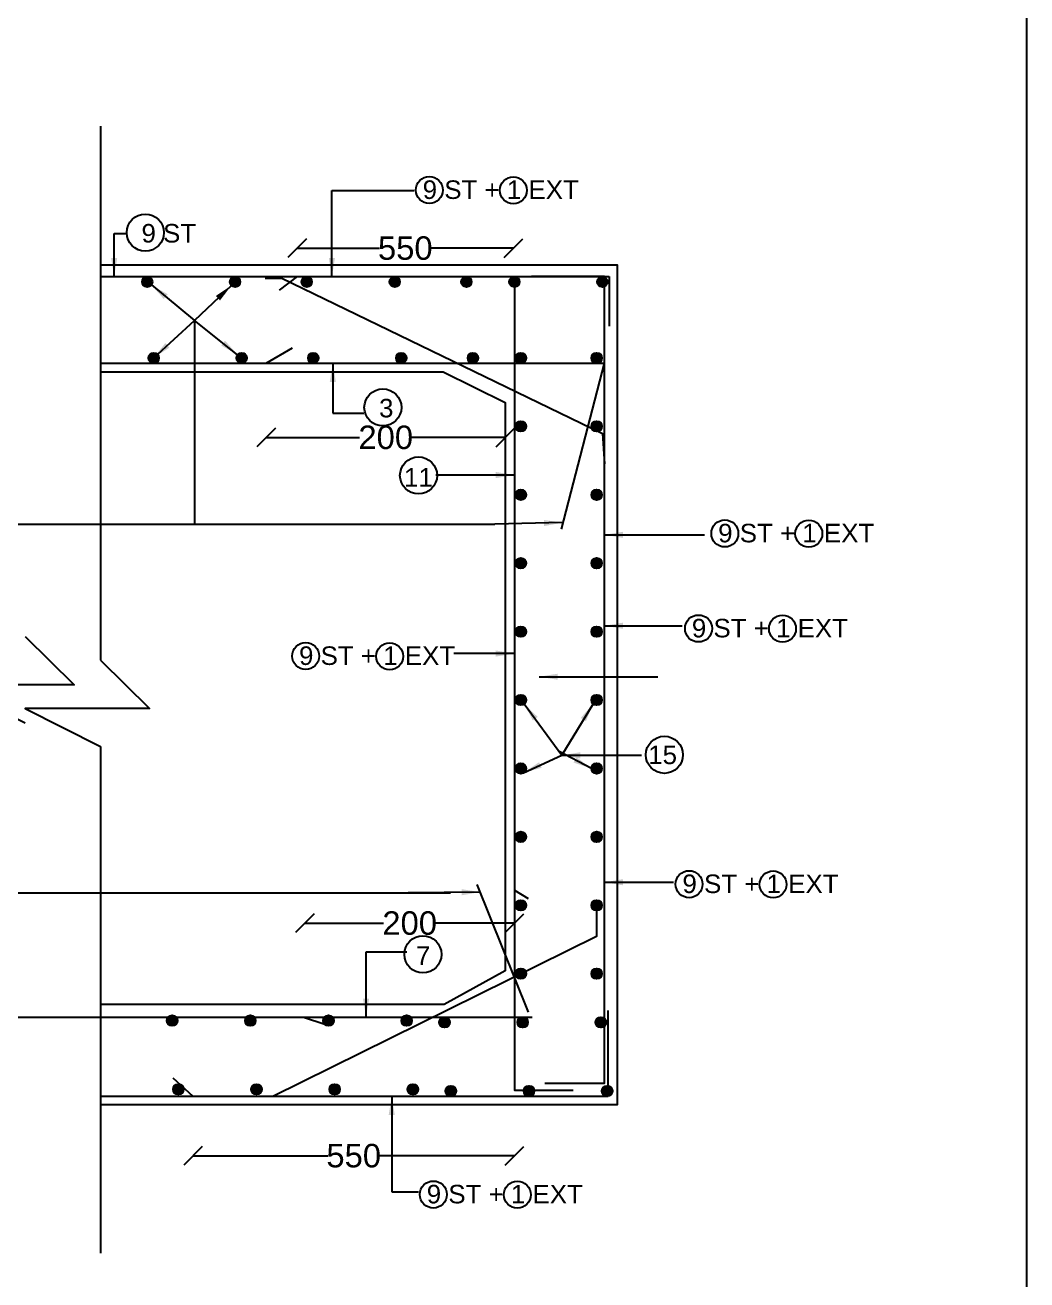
# Model space of a CAD drawing. Header units: millimetres. Extents: x 5124 to 6568637, y 2311 to 91879094.
# Drawn here: x 3717844 to 3722970, y 45943575 to 45949994 of the extents above; entities that cross this region are included whole.
import ezdxf

# ---------------------------------------------------------------- set-up
doc = ezdxf.new("R2010")
doc.units = ezdxf.units.MM
doc.header["$MEASUREMENT"] = 0
for name, color, linetype in [('DIMENSION', 7, 'Continuous'), ('DRAWING', 7, 'Continuous'), ('TEXT', 7, 'Continuous')]:
    doc.layers.add(name, color=color, linetype=linetype)
doc.styles.get("Standard").update_dxf_attribs({"font": 'arial.ttf', "height": 120})
doc.dimstyles.get("Standard").update_dxf_attribs({"dimtxt": 200, "dimasz": 110, "dimexe": 0.18, "dimexo": 0.0625, "dimgap": 0.09, "dimtad": 0, "dimtih": 1, "dimtoh": 1, "dimdec": 0, "dimzin": 0, "dimdsep": 46, "dimtxsty": 'Standard', "dimblk": 'OBLIQUE', "dimcen": 0.09, "dimse1": 1, "dimse2": 1, "dimadec": 0, "dimazin": 0, "dimtfac": 1, "dimtdec": 0, "dimtofl": 0, "dimtmove": 0, "dimatfit": 3, "dimfxl": 1, "dimtolj": 1, "dimtzin": 0, "dimarcsym": 0})

# ---------------------------------------------------------------- blocks, each defined once
blk = doc.blocks.new('_Oblique')
at = {"color": 0, "linetype": 'ByBlock', "lineweight": -2}
blk.add_line((-0.5, -0.5), (0.5, 0.5), dxfattribs=at)
blk = doc.blocks.new('*D145')
at = {"layer": 'Defpoints', "color": 0, "linetype": 'Continuous', "transparency": 16777216}
for p in [(3718703.6, 45944513.5), (3720348, 45944513.5), (3720348, 45944209.6)]:
    blk.add_point(p, dxfattribs=at)
at = {"layer": 'DIMENSION', "color": 0, "linetype": 'Continuous', "lineweight": -2, "transparency": 16777216}
for p, q in [((3718703.6, 45944209.6), (3719393.4, 45944209.6)), ((3720348, 45944209.6), (3719658.3, 45944209.6))]:
    blk.add_line(p, q, dxfattribs=at)
at = {"layer": 'DIMENSION', "color": 0, "linetype": 'Continuous', "lineweight": -2, "transparency": 16777216, "xscale": 95, "yscale": 95, "zscale": 95, "rotation": 180}
blk.add_blockref('_Oblique', (3718703.6, 45944209.6), dxfattribs=at)
at = {"layer": 'DIMENSION', "color": 0, "linetype": 'Continuous', "lineweight": -2, "transparency": 16777216, "xscale": 95, "yscale": 95, "zscale": 95}
blk.add_blockref('_Oblique', (3720348, 45944209.6), dxfattribs=at)
at = {"layer": 'DIMENSION', "color": 0, "linetype": 'Continuous', "transparency": 16777216, "insert": (3719525.8, 45944209.6), "char_height": 120, "attachment_point": 5}
blk.add_mtext('\\A1;550', dxfattribs=at)
blk = doc.blocks.new('*D146')
at = {"layer": 'Defpoints', "color": 0, "linetype": 'Continuous', "transparency": 16777216}
for p in [(3719276.3, 45945401.9), (3719276.3, 45945399.6), (3720348, 45945401.9)]:
    blk.add_point(p, dxfattribs=at)
at = {"layer": 'DIMENSION', "color": 0, "linetype": 'Continuous', "lineweight": -2, "transparency": 16777216}
for p, q in [((3719276.3, 45945399.6), (3719678.7, 45945399.6)), ((3720348, 45945399.6), (3719945.7, 45945399.6))]:
    blk.add_line(p, q, dxfattribs=at)
at = {"layer": 'DIMENSION', "color": 0, "linetype": 'Continuous', "lineweight": -2, "transparency": 16777216, "xscale": 95, "yscale": 95, "zscale": 95, "rotation": 180}
blk.add_blockref('_Oblique', (3719276.3, 45945399.6), dxfattribs=at)
at = {"layer": 'DIMENSION', "color": 0, "linetype": 'Continuous', "lineweight": -2, "transparency": 16777216, "xscale": 95, "yscale": 95, "zscale": 95}
blk.add_blockref('_Oblique', (3720348, 45945399.6), dxfattribs=at)
at = {"layer": 'DIMENSION', "color": 0, "linetype": 'Continuous', "transparency": 16777216, "insert": (3719812.2, 45945399.6), "char_height": 120, "attachment_point": 5}
blk.add_mtext('\\A1;200', dxfattribs=at)
blk = doc.blocks.new('*D147')
at = {"layer": 'Defpoints', "color": 0, "linetype": 'Continuous', "transparency": 16777216}
for p in [(3719077.8, 45948263.9), (3719077.8, 45947884.5), (3720301.6, 45947891.2)]:
    blk.add_point(p, dxfattribs=at)
at = {"layer": 'DIMENSION', "color": 0, "linetype": 'Continuous', "lineweight": -2, "transparency": 16777216}
for p, q in [((3719077.8, 45947884.5), (3719556.2, 45947884.5)), ((3720301.6, 45947884.5), (3719823.2, 45947884.5))]:
    blk.add_line(p, q, dxfattribs=at)
at = {"layer": 'DIMENSION', "color": 0, "linetype": 'Continuous', "lineweight": -2, "transparency": 16777216, "xscale": 95, "yscale": 95, "zscale": 95, "rotation": 180}
blk.add_blockref('_Oblique', (3719077.8, 45947884.5), dxfattribs=at)
at = {"layer": 'DIMENSION', "color": 0, "linetype": 'Continuous', "lineweight": -2, "transparency": 16777216, "xscale": 95, "yscale": 95, "zscale": 95}
blk.add_blockref('_Oblique', (3720301.6, 45947884.5), dxfattribs=at)
at = {"layer": 'DIMENSION', "color": 0, "linetype": 'Continuous', "transparency": 16777216, "insert": (3719689.7, 45947884.5), "char_height": 120, "attachment_point": 5}
blk.add_mtext('\\A1;200', dxfattribs=at)
blk = doc.blocks.new('*D148')
at = {"layer": 'Defpoints', "color": 0, "linetype": 'Continuous', "transparency": 16777216}
for p in [(3720343.2, 45948852.8), (3719236.2, 45948768.5), (3720343.2, 45948768.5)]:
    blk.add_point(p, dxfattribs=at)
at = {"layer": 'DIMENSION', "color": 0, "linetype": 'Continuous', "lineweight": -2, "transparency": 16777216}
for p, q in [((3719236.2, 45948852.8), (3719657.2, 45948852.8)), ((3720343.2, 45948852.8), (3719922.1, 45948852.8))]:
    blk.add_line(p, q, dxfattribs=at)
at = {"layer": 'DIMENSION', "color": 0, "linetype": 'Continuous', "lineweight": -2, "transparency": 16777216, "xscale": 95, "yscale": 95, "zscale": 95, "rotation": 180}
blk.add_blockref('_Oblique', (3719236.2, 45948852.8), dxfattribs=at)
at = {"layer": 'DIMENSION', "color": 0, "linetype": 'Continuous', "lineweight": -2, "transparency": 16777216, "xscale": 95, "yscale": 95, "zscale": 95}
blk.add_blockref('_Oblique', (3720343.2, 45948852.8), dxfattribs=at)
at = {"layer": 'DIMENSION', "color": 0, "linetype": 'Continuous', "transparency": 16777216, "insert": (3719789.7, 45948852.8), "char_height": 120, "attachment_point": 5}
blk.add_mtext('\\A1;550', dxfattribs=at)

msp = doc.modelspace()

# ---------------------------------------------------------------- hatches: boundary and pattern name
at = {"layer": 'DRAWING', "linetype": 'Continuous'}
for points in [[(3718442.8, 45948681.6, 1), (3718495.5, 45948681.6, 1)], [(3718442.8, 45948680.6, 1), (3718495.5, 45948680.6, 1)], [(3718892.8, 45948681.6, 1), (3718945.5, 45948681.6, 1)], [(3718892.8, 45948680.6, 1), (3718945.5, 45948680.6, 1)], [(3719259.3, 45948681.6, 1), (3719312, 45948681.6, 1)], [(3719259.3, 45948680.6, 1), (3719312, 45948680.6, 1)], [(3719709.3, 45948681.6, 1), (3719762, 45948681.6, 1)], [(3719709.3, 45948680.6, 1), (3719762, 45948680.6, 1)], [(3720076.1, 45948681.6, 1), (3720128.8, 45948681.6, 1)], [(3720076.1, 45948680.6, 1), (3720128.8, 45948680.6, 1)], [(3720321.7, 45948681.6, 1), (3720374.4, 45948681.6, 1)], [(3720321.7, 45948680.6, 1), (3720374.4, 45948680.6, 1)], [(3720771.7, 45948681.6, 1), (3720824.4, 45948681.6, 1)], [(3720771.7, 45948680.6, 1), (3720824.4, 45948680.6, 1)], [(3718476.3, 45948291.7, 1), (3718529, 45948291.7, 1)], [(3718476.3, 45948290.7, 1), (3718529, 45948290.7, 1)], [(3718926.3, 45948291.7, 1), (3718979, 45948291.7, 1)], [(3718926.3, 45948290.7, 1), (3718979, 45948290.7, 1)], [(3719292.8, 45948291.7, 1), (3719345.5, 45948291.7, 1)], [(3719292.8, 45948290.7, 1), (3719345.5, 45948290.7, 1)], [(3719742.8, 45948291.7, 1), (3719795.5, 45948291.7, 1)], [(3719742.8, 45948290.7, 1), (3719795.5, 45948290.7, 1)], [(3720109.5, 45948291.7, 1), (3720162.2, 45948291.7, 1)], [(3720109.5, 45948290.7, 1), (3720162.2, 45948290.7, 1)], [(3720354.1, 45948291.7, 1), (3720406.8, 45948291.7, 1)], [(3720354.1, 45948290.7, 1), (3720406.8, 45948290.7, 1)], [(3720355.1, 45948291.7, 1), (3720407.8, 45948291.7, 1)], [(3720355.1, 45948290.7, 1), (3720407.8, 45948290.7, 1)], [(3720742.1, 45948291.7, 1), (3720794.8, 45948291.7, 1)], [(3720742.1, 45948290.7, 1), (3720794.8, 45948290.7, 1)], [(3720743.1, 45948291.7, 1), (3720795.8, 45948291.7, 1)], [(3720743.1, 45948290.7, 1), (3720795.8, 45948290.7, 1)], [(3720354.1, 45947941.7, 1), (3720406.8, 45947941.7, 1)], [(3720354.1, 45947940.7, 1), (3720406.8, 45947940.7, 1)], [(3720355.1, 45947941.7, 1), (3720407.8, 45947941.7, 1)], [(3720355.1, 45947940.7, 1), (3720407.8, 45947940.7, 1)], [(3720742.1, 45947941.7, 1), (3720794.8, 45947941.7, 1)], [(3720742.1, 45947940.7, 1), (3720794.8, 45947940.7, 1)], [(3720743.1, 45947941.7, 1), (3720795.8, 45947941.7, 1)], [(3720743.1, 45947940.7, 1), (3720795.8, 45947940.7, 1)], [(3720354.1, 45947591.7, 1), (3720406.8, 45947591.7, 1)], [(3720355.1, 45947591.7, 1), (3720407.8, 45947591.7, 1)], [(3720742.1, 45947591.7, 1), (3720794.8, 45947591.7, 1)], [(3720743.1, 45947591.7, 1), (3720795.8, 45947591.7, 1)], [(3720354.1, 45947590.7, 1), (3720406.8, 45947590.7, 1)], [(3720355.1, 45947590.7, 1), (3720407.8, 45947590.7, 1)], [(3720742.1, 45947590.7, 1), (3720794.8, 45947590.7, 1)], [(3720743.1, 45947590.7, 1), (3720795.8, 45947590.7, 1)], [(3720354.1, 45947241.7, 1), (3720406.8, 45947241.7, 1)], [(3720354.1, 45947240.7, 1), (3720406.8, 45947240.7, 1)], [(3720355.1, 45947241.7, 1), (3720407.8, 45947241.7, 1)], [(3720355.1, 45947240.7, 1), (3720407.8, 45947240.7, 1)], [(3720742.1, 45947241.7, 1), (3720794.8, 45947241.7, 1)], [(3720742.1, 45947240.7, 1), (3720794.8, 45947240.7, 1)], [(3720743.1, 45947241.7, 1), (3720795.8, 45947241.7, 1)], [(3720743.1, 45947240.7, 1), (3720795.8, 45947240.7, 1)], [(3720354.1, 45946891.7, 1), (3720406.8, 45946891.7, 1)], [(3720354.1, 45946890.7, 1), (3720406.8, 45946890.7, 1)], [(3720355.1, 45946891.7, 1), (3720407.8, 45946891.7, 1)], [(3720355.1, 45946890.7, 1), (3720407.8, 45946890.7, 1)], [(3720742.1, 45946891.7, 1), (3720794.8, 45946891.7, 1)], [(3720742.1, 45946890.7, 1), (3720794.8, 45946890.7, 1)], [(3720743.1, 45946891.7, 1), (3720795.8, 45946891.7, 1)], [(3720743.1, 45946890.7, 1), (3720795.8, 45946890.7, 1)], [(3720354.1, 45946541.7, 1), (3720406.8, 45946541.7, 1)], [(3720354.1, 45946540.7, 1), (3720406.8, 45946540.7, 1)], [(3720355.1, 45946541.7, 1), (3720407.8, 45946541.7, 1)], [(3720355.1, 45946540.7, 1), (3720407.8, 45946540.7, 1)], [(3720742.1, 45946541.7, 1), (3720794.8, 45946541.7, 1)], [(3720742.1, 45946540.7, 1), (3720794.8, 45946540.7, 1)], [(3720743.1, 45946541.7, 1), (3720795.8, 45946541.7, 1)], [(3720743.1, 45946540.7, 1), (3720795.8, 45946540.7, 1)], [(3720354.1, 45946191.7, 1), (3720406.8, 45946191.7, 1)], [(3720354.1, 45946190.7, 1), (3720406.8, 45946190.7, 1)], [(3720355.1, 45946191.7, 1), (3720407.8, 45946191.7, 1)], [(3720355.1, 45946190.7, 1), (3720407.8, 45946190.7, 1)], [(3720742.1, 45946191.7, 1), (3720794.8, 45946191.7, 1)], [(3720742.1, 45946190.7, 1), (3720794.8, 45946190.7, 1)], [(3720743.1, 45946191.7, 1), (3720795.8, 45946191.7, 1)], [(3720743.1, 45946190.7, 1), (3720795.8, 45946190.7, 1)], [(3720354.1, 45945841.7, 1), (3720406.8, 45945841.7, 1)], [(3720354.1, 45945840.7, 1), (3720406.8, 45945840.7, 1)], [(3720355.1, 45945841.7, 1), (3720407.8, 45945841.7, 1)], [(3720355.1, 45945840.7, 1), (3720407.8, 45945840.7, 1)], [(3720742.1, 45945841.7, 1), (3720794.8, 45945841.7, 1)], [(3720742.1, 45945840.7, 1), (3720794.8, 45945840.7, 1)], [(3720743.1, 45945841.7, 1), (3720795.8, 45945841.7, 1)], [(3720743.1, 45945840.7, 1), (3720795.8, 45945840.7, 1)], [(3720354.1, 45945491.7, 1), (3720406.8, 45945491.7, 1)], [(3720354.1, 45945490.7, 1), (3720406.8, 45945490.7, 1)], [(3720355.1, 45945491.7, 1), (3720407.8, 45945491.7, 1)], [(3720355.1, 45945490.7, 1), (3720407.8, 45945490.7, 1)], [(3720742.1, 45945491.7, 1), (3720794.8, 45945491.7, 1)], [(3720742.1, 45945490.7, 1), (3720794.8, 45945490.7, 1)], [(3720743.1, 45945491.7, 1), (3720795.8, 45945491.7, 1)], [(3720743.1, 45945490.7, 1), (3720795.8, 45945490.7, 1)], [(3720354.1, 45945141.7, 1), (3720406.8, 45945141.7, 1)], [(3720354.1, 45945140.7, 1), (3720406.8, 45945140.7, 1)], [(3720355.1, 45945141.7, 1), (3720407.8, 45945141.7, 1)], [(3720355.1, 45945140.7, 1), (3720407.8, 45945140.7, 1)], [(3720742.1, 45945141.7, 1), (3720794.8, 45945141.7, 1)], [(3720742.1, 45945140.7, 1), (3720794.8, 45945140.7, 1)], [(3720743.1, 45945141.7, 1), (3720795.8, 45945141.7, 1)], [(3720743.1, 45945140.7, 1), (3720795.8, 45945140.7, 1)], [(3718570, 45944901.8, 1), (3718622.7, 45944901.8, 1)], [(3718570, 45944900.8, 1), (3718622.7, 45944900.8, 1)], [(3718571, 45944901.8, 1), (3718623.7, 45944901.8, 1)], [(3718571, 45944900.8, 1), (3718623.7, 45944900.8, 1)], [(3718970, 45944901.8, 1), (3719022.7, 45944901.8, 1)], [(3718970, 45944900.8, 1), (3719022.7, 45944900.8, 1)], [(3718971, 45944901.8, 1), (3719023.7, 45944901.8, 1)], [(3718971, 45944900.8, 1), (3719023.7, 45944900.8, 1)], [(3719370, 45944901.8, 1), (3719422.7, 45944901.8, 1)], [(3719370, 45944900.8, 1), (3719422.7, 45944900.8, 1)], [(3719371, 45944901.8, 1), (3719423.7, 45944901.8, 1)], [(3719371, 45944900.8, 1), (3719423.7, 45944900.8, 1)], [(3719770, 45944901.8, 1), (3719822.7, 45944901.8, 1)], [(3719770, 45944900.8, 1), (3719822.7, 45944900.8, 1)], [(3719771, 45944901.8, 1), (3719823.7, 45944901.8, 1)], [(3719771, 45944900.8, 1), (3719823.7, 45944900.8, 1)], [(3719963.8, 45944893, 1), (3720016.5, 45944893, 1)], [(3719963.8, 45944892, 1), (3720016.5, 45944892, 1)], [(3719964.8, 45944893, 1), (3720017.5, 45944893, 1)], [(3719964.8, 45944892, 1), (3720017.5, 45944892, 1)], [(3720363.8, 45944893, 1), (3720416.5, 45944893, 1)], [(3720363.8, 45944892, 1), (3720416.5, 45944892, 1)], [(3720364.8, 45944893, 1), (3720417.5, 45944893, 1)], [(3720364.8, 45944892, 1), (3720417.5, 45944892, 1)], [(3720763.8, 45944893, 1), (3720816.5, 45944893, 1)], [(3720763.8, 45944892, 1), (3720816.5, 45944892, 1)], [(3720764.8, 45944893, 1), (3720817.5, 45944893, 1)], [(3720764.8, 45944892, 1), (3720817.5, 45944892, 1)], [(3718601.9, 45944550.4, 1), (3718654.6, 45944550.4, 1)], [(3718601.9, 45944549.4, 1), (3718654.6, 45944549.4, 1)], [(3718602.9, 45944550.4, 1), (3718655.6, 45944550.4, 1)], [(3718602.9, 45944549.4, 1), (3718655.6, 45944549.4, 1)], [(3719001.9, 45944550.4, 1), (3719054.6, 45944550.4, 1)], [(3719001.9, 45944549.4, 1), (3719054.6, 45944549.4, 1)], [(3719002.9, 45944550.4, 1), (3719055.6, 45944550.4, 1)], [(3719002.9, 45944549.4, 1), (3719055.6, 45944549.4, 1)], [(3719401.9, 45944550.4, 1), (3719454.6, 45944550.4, 1)], [(3719401.9, 45944549.4, 1), (3719454.6, 45944549.4, 1)], [(3719402.9, 45944550.4, 1), (3719455.6, 45944550.4, 1)], [(3719402.9, 45944549.4, 1), (3719455.6, 45944549.4, 1)], [(3719801.9, 45944550.4, 1), (3719854.6, 45944550.4, 1)], [(3719801.9, 45944549.4, 1), (3719854.6, 45944549.4, 1)], [(3719802.9, 45944550.4, 1), (3719855.6, 45944550.4, 1)], [(3719802.9, 45944549.4, 1), (3719855.6, 45944549.4, 1)], [(3719995.7, 45944541.6, 1), (3720048.4, 45944541.6, 1)], [(3719995.7, 45944540.6, 1), (3720048.4, 45944540.6, 1)], [(3719996.7, 45944541.6, 1), (3720049.4, 45944541.6, 1)], [(3719996.7, 45944540.6, 1), (3720049.4, 45944540.6, 1)], [(3720395.7, 45944541.6, 1), (3720448.4, 45944541.6, 1)], [(3720395.7, 45944540.6, 1), (3720448.4, 45944540.6, 1)], [(3720396.7, 45944541.6, 1), (3720449.4, 45944541.6, 1)], [(3720396.7, 45944540.6, 1), (3720449.4, 45944540.6, 1)], [(3720795.7, 45944541.6, 1), (3720848.4, 45944541.6, 1)], [(3720795.7, 45944540.6, 1), (3720848.4, 45944540.6, 1)], [(3720796.7, 45944541.6, 1), (3720849.4, 45944541.6, 1)], [(3720796.7, 45944540.6, 1), (3720849.4, 45944540.6, 1)]]:
    msp.add_hatch(color=256, dxfattribs=at).paths.add_polyline_path(points)

# ---------------------------------------------------------------- linework, layer by layer
at = {"layer": 'DIMENSION', "linetype": 'Continuous'}
for centre, radius in [((3719912.9, 45949150.3), 69), ((3720342.6, 45949149.1), 69), ((3718459.4, 45948932.7), 94.9), ((3719675, 45948038.2), 94.9), ((3719857.4, 45947690.3), 94.9), ((3721424.7, 45947393.4), 69), ((3721854.4, 45947392.2), 69), ((3721290.2, 45946907.2), 69), ((3721719.9, 45946906), 69), ((3719280.1, 45946766.1), 69), ((3719709.8, 45946764.9), 69), ((3721115.5, 45946261.1), 94.9), ((3721242, 45945599.1), 69), ((3721671.7, 45945597.9), 69), ((3719879.9, 45945240.1), 94.9), ((3719933.6, 45944011.5), 69), ((3720363.3, 45944010.3), 69)]:
    msp.add_circle(centre, radius, dxfattribs=at)
at = {"layer": 'DRAWING', "linetype": 'Continuous'}
for p, q in [((3718229.5, 45949476.7), (3718229.5, 45946745.5)), ((3718229.5, 45948707.9), (3720833.5, 45948707.9)), ((3718229.5, 45946303.8), (3718229.5, 45943711)), ((3720827.8, 45944513.5), (3718229.5, 45944513.5))]:
    msp.add_line(p, q, dxfattribs=at)
msp.add_lwpolyline([(3722970.4, 45956413.9), (3687078.7, 45956413.9), (3687078.7, 45931147.2), (3722970.4, 45931147.2)], close=True, dxfattribs=at)
for points in [[(3718229.5, 45948768.5), (3720874.5, 45948768.5), (3720874.5, 45944470.8), (3718229.5, 45944470.8)], [(3719073.3, 45948699.6), (3719158, 45948699.6), (3720799.6, 45947905), (3720808.4, 45947749.2)], [(3719237, 45948707.9), (3719144.8, 45948638.9)], [(3720348, 45948706.9), (3720348, 45944545.9), (3720649.1, 45944545.9)], [(3720504.6, 45944581.1), (3720808.4, 45944581.1), (3720808.4, 45948707.9), (3720435, 45948707.9)], [(3720833.5, 45948707.9), (3720833.5, 45948454.3)], [(3718711.1, 45948483.5), (3718711.1, 45947441.7)], [(3719077.8, 45948263.9), (3719212.8, 45948343)], [(3718229.5, 45948263.9), (3720808.4, 45948263.9)], [(3720588.7, 45947416), (3720808.4, 45948263.9)], [(3718229.5, 45948219.9), (3719984.2, 45948219.9), (3720301.6, 45948064.1), (3720301.6, 45945156), (3719989.1, 45944983.4), (3718229.5, 45944983.4)], [(3717844.3, 45946866.1), (3718095.3, 45946619.1), (3717459.3, 45946619.1), (3717844.3, 45946424.5)], [(3718229.5, 45946745.5), (3718480.4, 45946498.5), (3717844.4, 45946498.5), (3718229.5, 45946303.8)], [(3706574.6, 45945569.1), (3706822.9, 45944919.2), (3720438.6, 45944919.2)], [(3720421, 45944944.7), (3720157.5, 45945598.3)], [(3720348, 45945568.1), (3720417.8, 45945526.1)], [(3720768.4, 45945490.7), (3720768.4, 45945331.2), (3719112.3, 45944513.5), (3718703.6, 45944513.5), (3718602.5, 45944607)], [(3720827.8, 45944513.5), (3720827.8, 45944953)], [(3719269.1, 45944919.2), (3719378.3, 45944882.7)]]:
    msp.add_lwpolyline(points, dxfattribs=at)
for centre in [(3718469.2, 45948681.6), (3718469.2, 45948680.6), (3718919.2, 45948681.6), (3718919.2, 45948680.6), (3719285.7, 45948681.6), (3719285.7, 45948680.6), (3719735.7, 45948681.6), (3719735.7, 45948680.6), (3720102.4, 45948681.6), (3720102.4, 45948680.6), (3720348, 45948681.6), (3720348, 45948680.6), (3720798, 45948681.6), (3720798, 45948680.6), (3718502.6, 45948291.7), (3718502.6, 45948290.7), (3718952.6, 45948291.7), (3718952.6, 45948290.7), (3719319.1, 45948291.7), (3719319.1, 45948290.7), (3719769.1, 45948291.7), (3719769.1, 45948290.7), (3720135.9, 45948291.7), (3720135.9, 45948290.7), (3720380.5, 45948291.7), (3720380.5, 45948290.7), (3720381.5, 45948291.7), (3720381.5, 45948290.7), (3720768.4, 45948291.7), (3720768.4, 45948290.7), (3720769.4, 45948291.7), (3720769.4, 45948290.7), (3720380.5, 45947941.7), (3720380.5, 45947940.7), (3720381.5, 45947941.7), (3720381.5, 45947940.7), (3720768.4, 45947941.7), (3720768.4, 45947940.7), (3720769.4, 45947941.7), (3720769.4, 45947940.7), (3720380.5, 45947591.7), (3720381.5, 45947591.7), (3720768.4, 45947591.7), (3720769.4, 45947591.7), (3720380.5, 45947590.7), (3720381.5, 45947590.7), (3720768.4, 45947590.7), (3720769.4, 45947590.7), (3720380.5, 45947241.7), (3720380.5, 45947240.7), (3720381.5, 45947241.7), (3720381.5, 45947240.7), (3720768.4, 45947241.7), (3720768.4, 45947240.7), (3720769.4, 45947241.7), (3720769.4, 45947240.7), (3720380.5, 45946891.7), (3720380.5, 45946890.7), (3720381.5, 45946891.7), (3720381.5, 45946890.7), (3720768.4, 45946891.7), (3720768.4, 45946890.7), (3720769.4, 45946891.7), (3720769.4, 45946890.7), (3720380.5, 45946541.7), (3720380.5, 45946540.7), (3720381.5, 45946541.7), (3720381.5, 45946540.7), (3720768.4, 45946541.7), (3720768.4, 45946540.7), (3720769.4, 45946541.7), (3720769.4, 45946540.7), (3720380.5, 45946191.7), (3720380.5, 45946190.7), (3720381.5, 45946191.7), (3720381.5, 45946190.7), (3720768.4, 45946191.7), (3720768.4, 45946190.7), (3720769.4, 45946191.7), (3720769.4, 45946190.7), (3720380.5, 45945841.7), (3720380.5, 45945840.7), (3720381.5, 45945841.7), (3720381.5, 45945840.7), (3720768.4, 45945841.7), (3720768.4, 45945840.7), (3720769.4, 45945841.7), (3720769.4, 45945840.7), (3720380.5, 45945491.7), (3720380.5, 45945490.7), (3720381.5, 45945491.7), (3720381.5, 45945490.7), (3720768.4, 45945491.7), (3720768.4, 45945490.7), (3720769.4, 45945491.7), (3720769.4, 45945490.7), (3720380.5, 45945141.7), (3720380.5, 45945140.7), (3720381.5, 45945141.7), (3720381.5, 45945140.7), (3720768.4, 45945141.7), (3720768.4, 45945140.7), (3720769.4, 45945141.7), (3720769.4, 45945140.7), (3718596.4, 45944901.8), (3718596.4, 45944900.8), (3718597.4, 45944901.8), (3718597.4, 45944900.8), (3718996.4, 45944901.8), (3718996.4, 45944900.8), (3718997.4, 45944901.8), (3718997.4, 45944900.8), (3719396.4, 45944901.8), (3719396.4, 45944900.8), (3719397.4, 45944901.8), (3719397.4, 45944900.8), (3719796.4, 45944901.8), (3719796.4, 45944900.8), (3719797.4, 45944901.8), (3719797.4, 45944900.8), (3719990.2, 45944893), (3719990.2, 45944892), (3719991.2, 45944893), (3719991.2, 45944892), (3720390.2, 45944893), (3720390.2, 45944892), (3720391.2, 45944893), (3720391.2, 45944892), (3720790.2, 45944893), (3720790.2, 45944892), (3720791.2, 45944893), (3720791.2, 45944892), (3718628.2, 45944550.4), (3718628.2, 45944549.4), (3718629.2, 45944550.4), (3718629.2, 45944549.4), (3719028.2, 45944550.4), (3719028.2, 45944549.4), (3719029.2, 45944550.4), (3719029.2, 45944549.4), (3719428.2, 45944550.4), (3719428.2, 45944549.4), (3719429.2, 45944550.4), (3719429.2, 45944549.4), (3719828.2, 45944550.4), (3719828.2, 45944549.4), (3719829.2, 45944550.4), (3719829.2, 45944549.4), (3720022, 45944541.6), (3720022, 45944540.6), (3720023, 45944541.6), (3720023, 45944540.6), (3720422, 45944541.6), (3720422, 45944540.6), (3720423, 45944541.6), (3720423, 45944540.6), (3720822, 45944541.6), (3720822, 45944540.6), (3720823, 45944541.6), (3720823, 45944540.6)]:
    msp.add_circle(centre, 26.4, dxfattribs=at)

# ---------------------------------------------------------------- texts
at = {"layer": 'TEXT'}
for s, height, p in [('9 ST + 1 EXT', 94.844, (3719878.7, 45949104.9)), ('9 ST ', 94.84, (3718440, 45948881.9)), ('3', 94.8, (3719655.6, 45947987.4)), ('11', 94.84, (3719783.1, 45947632.9)), ('9 ST + 1 EXT', 94.844, (3721390.6, 45947348)), ('9 ST + 1 EXT', 94.844, (3721256.1, 45946861.8)), ('9 ST + 1 EXT', 94.844, (3719246, 45946720.8)), ('15', 94.84, (3721032.7, 45946213.4)), ('9 ST + 1 EXT', 94.844, (3721207.9, 45945553.7)), ('7', 94.8, (3719844.3, 45945186.5)), ('9 ST + 1 EXT', 94.844, (3719899.5, 45943966.1))]:
    msp.add_text(s, height=height, dxfattribs=at).set_placement(p)

# ---------------------------------------------------------------- dimensions: what is measured, and where the dimension line sits
at = {"layer": 'DIMENSION', "linetype": 'Continuous'}
for base, p1, p2, text, picture, middle in [((3720343.2, 45948852.8), (3719236.2, 45948768.5), (3720343.2, 45948768.5), '550', '*D148', (3719789.7, 45948852.8)), ((3719077.8, 45947884.5), (3720301.6, 45947891.2), (3719077.8, 45948263.9), '200', '*D147', (3719689.7, 45947884.5)), ((3719276.3, 45945399.6), (3720348, 45945401.9), (3719276.3, 45945401.9), '200', '*D146', (3719812.2, 45945399.6)), ((3720348, 45944209.6), (3718703.6, 45944513.5), (3720348, 45944513.5), '550', '*D145', (3719525.8, 45944209.6))]:
    dim = msp.add_linear_dim(base=base, p1=p1, p2=p2, text=text, dimstyle='Standard', override={"dimasz": 95, "dimarcsym": 1}, dxfattribs=at)
    dim.commit()
    dim.dimension.update_dxf_attribs({"geometry": picture, "text_midpoint": middle})

# ---------------------------------------------------------------- leaders
at = {"layer": 'DRAWING', "linetype": 'Continuous'}
for points in [[(3719414.3, 45948707.9), (3719414.3, 45949147.8), (3719835, 45949147.8)], [(3718300.1, 45948707.9), (3718300.1, 45948928.6), (3718361.3, 45948928.6)], [(3718490.8, 45948665.5), (3718711.1, 45948483.5)], [(3718900, 45948662.5), (3718711.1, 45948483.5)], [(3718502.6, 45948291.7), (3718711.1, 45948483.5)], [(3718932, 45948308.1), (3718711.1, 45948483.5)], [(3719419, 45948263.9), (3719419, 45948009.1), (3719578, 45948009.1)], [(3720348, 45947692.5), (3719945.4, 45947692.5)], [(3714168.6, 45947441.7), (3720247.2, 45947441.7)], [(3720595, 45947448.9), (3720247.2, 45947441.7)], [(3720808.4, 45947386.5), (3721321.2, 45947386.5)], [(3720808.4, 45946921.4), (3721206.1, 45946921.4)], [(3720348, 45946779.1), (3720037.6, 45946779.1)], [(3720475.2, 45946660.5), (3721081.2, 45946660.5)], [(3720398.5, 45946522.5), (3720589.9, 45946258.5)], [(3720750.3, 45946522.6), (3720589.9, 45946258.5)], [(3720742.1, 45946190.7), (3720574.4, 45946280)], [(3720589.9, 45946258.5), (3720998.6, 45946258.5)], [(3720394.3, 45946169.3), (3720589.9, 45946258.5)], [(3713567, 45945555.7), (3720021, 45945555.7)], [(3720173.5, 45945558.7), (3719805, 45945555.7)], [(3720808.4, 45945609.1), (3721162.7, 45945609.1)], [(3719589.1, 45944919.2), (3719589.1, 45945252.3), (3719796.9, 45945252.3)], [(3719720.3, 45944513.5), (3719720.3, 45944024.4), (3719857.3, 45944024.4)]]:
    msp.add_leader(points, dimstyle='Standard', override={"dimasz": 95, "dimgap": 0.09, "dimtad": 0, "dimarcsym": 1}, dxfattribs=at)

doc.saveas('drawing.dxf')
